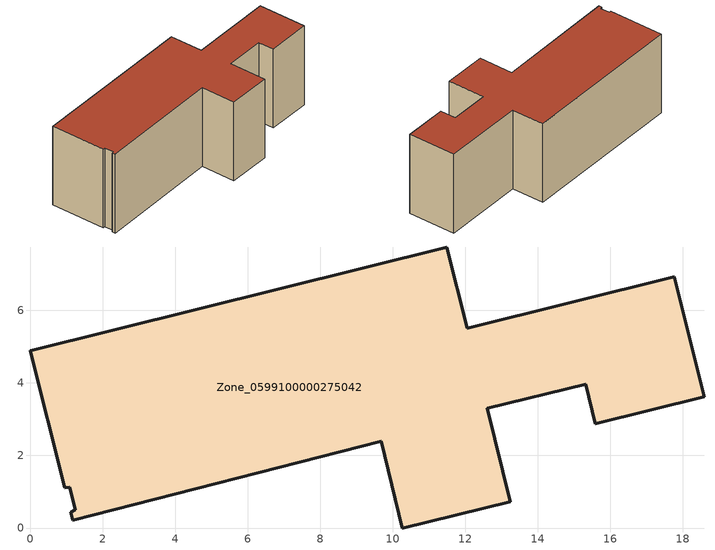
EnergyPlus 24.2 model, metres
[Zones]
Zone_0599100000275042
 floor ground (C_G): 1.17,0.22 1.11,0.43 1.24,0.5 1.08,1.12 0.94,1.1 0,4.89 11.49,7.75 12.04,5.51 17.76,6.93 18.58,3.62 15.58,2.87 15.32,3.96 12.6,3.3 13.23,0.72 10.26,0 9.67,2.39 z0
 wall outside (C_F): 12.6,3.3 15.32,3.96 15.58,2.87 18.58,3.62 17.76,6.93 12.04,5.51 11.49,7.75 0,4.89 0.94,1.1 1.08,1.12 1.24,0.5 1.11,0.43 1.17,0.22 9.67,2.39 10.26,0 13.23,0.72 12.6,3.3 z0:5.93
 roof outside (C_R): 1.17,0.22 9.67,2.39 10.26,0 13.23,0.72 12.6,3.3 15.32,3.96 15.58,2.87 18.58,3.62 17.76,6.93 12.04,5.51 11.49,7.75 0,4.89 0.94,1.1 1.08,1.12 1.24,0.5 1.11,0.43 z5.93
[BUILDING]
Pand.0599100000275042: North Axis=0; Terrain=City; Loads Convergence Tolerance Value=0.04; Temperature Convergence Tolerance Value=0.4; Solar Distribution=FullExterior; Maximum Number of Warmup Days=25; Minimum Number of Warmup Days=1
[Site:Location]
Rotterdam.The.Hague.AP_ZH_NLD Design_Conditions: Latitude=51.96; Longitude=4.45; Time Zone=1; Elevation=-4.5
[SITE:GROUNDTEMPERATURE:BUILDINGSURFACE]
18, 18, 18, 18, 18, 18, 18, 18, 18, 18, 18, 18
[MATERIAL] Thermal Absorptance=0.9; Solar Absorptance=0.7; Visible Absorptance=0.7
Name | Roughness | Thickness | Conductivity | Density | Specific Heat
G.TI.1965-1974 | MediumSmooth | 0.15 | 0.882353 | 540 | 1210
F.TI.1965-1974 | Rough | 0.3 | 0.697674 | 1920 | 840
R.TI.1965-1974 | MediumRough | 0.2 | 0.232558 | 1500 | 1000
[CONSTRUCTION]
C_G: G.TI.1965-1974
C_F: F.TI.1965-1974
C_R: R.TI.1965-1974
[ZONE]
Zone_0599100000275042: Type=1; Multiplier=1; Ceiling Height=Autocalculate; Volume=Autocalculate; Floor Area=autocalculate; Part of Total Floor Area=Yes
[ZONEINFILTRATION:DESIGNFLOWRATE]
Infil_Zone_0599100000275042: Zone or ZoneList or Space or SpaceList=Zone_0599100000275042; Schedule=AlwaysOn; Design Flow Rate Calculation Method=Flow/Area; Flow Rate per Floor Area=0.003; Constant Term Coefficient=1; Temperature Term Coefficient=0; Velocity Term Coefficient=0; Velocity Squared Term Coefficient=0
[HVACTEMPLATE:ZONE:IDEALLOADSAIRSYSTEM]
Zone_0599100000275042: Maximum Heating Supply Air Temperature=50; Minimum Cooling Supply Air Temperature=13; Maximum Heating Supply Air Humidity Ratio=0.0156; Minimum Cooling Supply Air Humidity Ratio=0.0077; Heating Limit=NoLimit; Cooling Limit=NoLimit; Dehumidification Control Type=ConstantSensibleHeatRatio; Cooling Sensible Heat Ratio=0.7; Dehumidification Setpoint=60; Humidification Control Type=None; Humidification Setpoint=30; Outdoor Air Method=None; Outdoor Air Flow Rate per Person=0.00944; Outdoor Air Flow Rate per Zone Floor Area=0; Outdoor Air Flow Rate per Zone=0; Demand Controlled Ventilation Type=None; Outdoor Air Economizer Type=NoEconomizer; Heat Recovery Type=None; Sensible Heat Recovery Effectiveness=0.7; Latent Heat Recovery Effectiveness=0.65
[ZONECONTROL:THERMOSTAT]
ThermostatControl_Zone_0599100000275042: Zone or ZoneList=Zone_0599100000275042; Control Type Schedule=DualSetpointControlType; Control 1=Thermostat_Zone_0599100000275042; Temperature Difference Between Cutout And Setpoint=0
[THERMOSTATSETPOINT:DUALSETPOINT]
Thermostat_Zone_0599100000275042: Heating Setpoint Temperature Schedule=HeatingSetpoint_Zone_0599100000275042; Cooling Setpoint Temperature Schedule=CoolingSetpoint_Zone_0599100000275042
[SCHEDULE:COMPACT]
HeatingSetpoint_Zone_0599100000275042: Through: 12/31, For: AllDays, Until: 24:00, 21
CoolingSetpoint_Zone_0599100000275042: Through: 12/31, For: AllDays, Until: 24:00, 24
DualSetpointControlType: Through: 12/31, For: AllDays, Until: 24:00, 4
AlwaysOn: Through: 12/31, For: AllDays, Until: 24:00, 1
